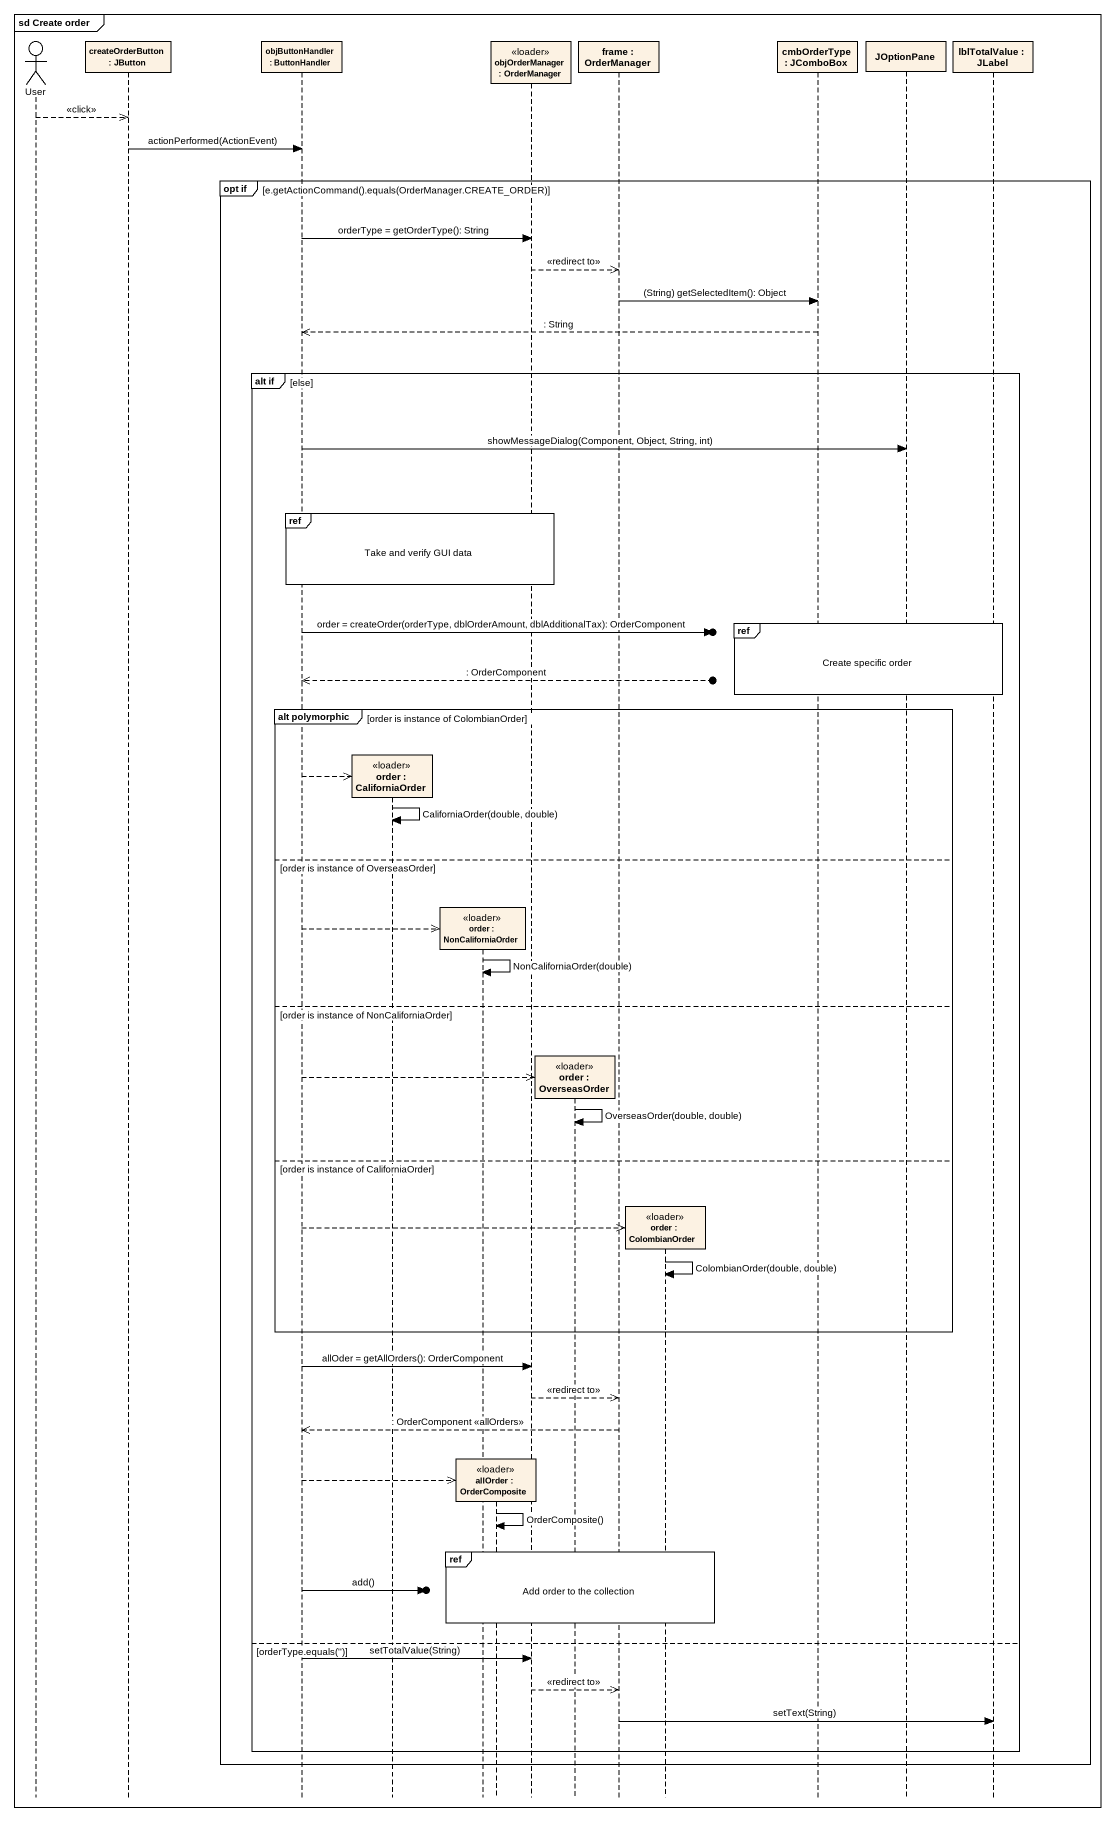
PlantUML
@startuml
mainframe sd Create order
hide footbox
actor User
participant "createOrderButton : JButton" as createOrderButton
participant "objButtonHandler : ButtonHandler" as objButtonHandler
participant "order : CaliforniaOrder" as order <<loader>>
participant "order : NonCaliforniaOrder" as order_2 <<loader>>
participant "allOrder : OrderComposite" as allOrder <<loader>>
participant "objOrderManager : OrderManager" as objOrderManager <<loader>>
participant "order : OverseasOrder" as order_3 <<loader>>
participant "frame : OrderManager" as frame_
participant "order : ColombianOrder" as order_4 <<loader>>
participant "cmbOrderType : JComboBox" as cmbOrderType
participant JOptionPane
participant "lblTotalValue : JLabel" as lblTotalValue

User -->> createOrderButton : <<click>>
createOrderButton -> objButtonHandler : actionPerformed(ActionEvent)
group opt if [e.getActionCommand().equals(OrderManager.CREATE_ORDER)]
  objButtonHandler -> objOrderManager : orderType = getOrderType(): String
  objOrderManager -->> frame_ : <<redirect to>>
  frame_ -> cmbOrderType : (String) getSelectedItem(): Object
  cmbOrderType -->> objButtonHandler : : String
  group alt if [else]
    objButtonHandler -> JOptionPane : showMessageDialog(Component, Object, String, int)
    ref over objButtonHandler, order, order_2, allOrder, objOrderManager : Take and verify GUI data
    ref over cmbOrderType, JOptionPane, lblTotalValue : Create specific order
    objButtonHandler ->o] : order = createOrder(orderType, dblOrderAmount, dblAdditionalTax): OrderComponent
    objButtonHandler <<--o] : : OrderComponent
    group alt polymorphic [order is instance of ColombianOrder]
      objButtonHandler -->> order **
      order -> order : CaliforniaOrder(double, double)
    else order is instance of OverseasOrder
      objButtonHandler -->> order_2 **
      order_2 -> order_2 : NonCaliforniaOrder(double)
    else order is instance of NonCaliforniaOrder
      objButtonHandler -->> order_3 **
      order_3 -> order_3 : OverseasOrder(double, double)
    else order is instance of CaliforniaOrder
      objButtonHandler -->> order_4 **
      order_4 -> order_4 : ColombianOrder(double, double)
    end
    objButtonHandler -> objOrderManager : allOder = getAllOrders(): OrderComponent
    objOrderManager -->> frame_ : <<redirect to>>
    frame_ -->> objButtonHandler : : OrderComponent <<allOrders>>
    objButtonHandler -->> allOrder **
    allOrder -> allOrder : OrderComposite()
    ref over order_2, allOrder, objOrderManager, order_3, frame_, order_4 : Add order to the collection
    objButtonHandler ->o] : add()
  else orderType.equals('')
    objButtonHandler -> objOrderManager : setTotalValue(String)
    objOrderManager -->> frame_ : <<redirect to>>
    frame_ -> lblTotalValue : setText(String)
  end
end
@enduml
